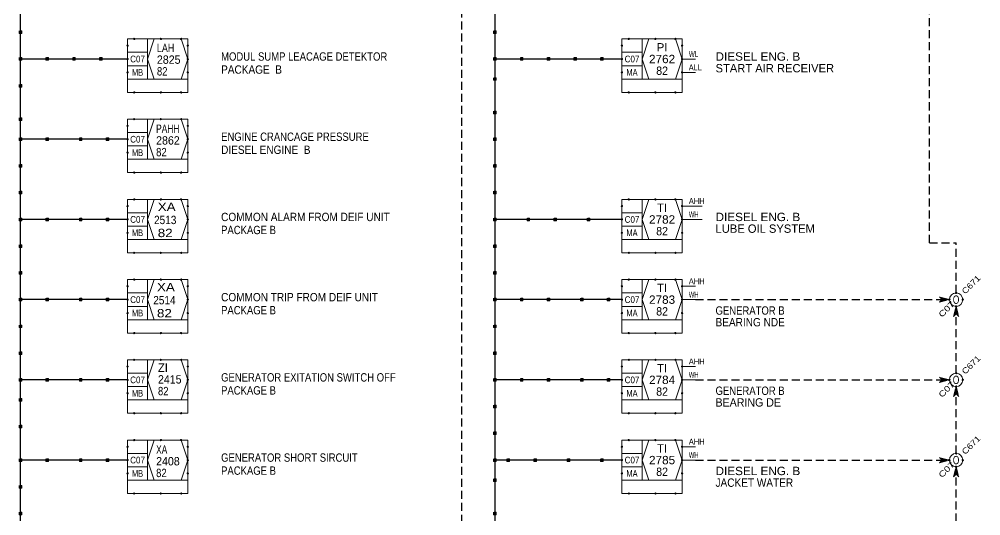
# Model space of a CAD drawing. Header units: millimetres. Extents: x 0 to 841, y 0 to 594.
# Drawn here: x 159.6 to 447.4, y 153.3 to 301.9 of the extents above; entities that cross this region are included whole.
import ezdxf
from ezdxf.enums import TextEntityAlignment as Align

# ---------------------------------------------------------------- set-up
doc = ezdxf.new("R2010")
doc.units = ezdxf.units.MM
doc.header["$LTSCALE"] = 0.8
doc.header["$PDMODE"] = 32
doc.header["$PDSIZE"] = 0.4
doc.linetypes.add('MEDIUM_DASHED', pattern=[4.5, 3, -1.5])
for name, color, linetype, lineweight in [('1', 7, 'Continuous', 13), ('12', 7, 'Continuous', 13), ('14', 7, 'MEDIUM_DASHED', 25), ('46', 7, 'MEDIUM_DASHED', 13), ('48', 7, 'Continuous', 13), ('50', 7, 'Continuous', 35)]:
    doc.layers.add(name, color=color, linetype=linetype, lineweight=lineweight)
doc.layers.add('45', color=7, linetype='Continuous')

msp = doc.modelspace()

# ---------------------------------------------------------------- linework, layer by layer
at = {"layer": '1', "lineweight": 25}
for p, q in [((192, 290), (160, 290)), ((340, 290), (302, 290)), ((192, 266), (160, 266)), ((192, 242), (160, 242)), ((340, 242), (302, 242)), ((192, 218), (160, 218)), ((340, 218), (302, 218)), ((192, 194), (160, 194)), ((340, 194), (302, 194)), ((192, 170), (160, 170)), ((340, 170), (302, 170))]:
    msp.add_line(p, q, dxfattribs=at)
msp.add_lwpolyline([(302, 14), (302, 304), (302, 416), (302, 514), (302, 568)], dxfattribs=at)
at = {"layer": '12', "lineweight": 25}
msp.add_line((160, 25.748), (160, 406), dxfattribs=at)
at = {"layer": '12'}
for points in [[(159.5748, 298.4094), (159.5748, 297.622), (160.3622, 297.622), (160.3622, 298.4094), (159.7323, 298.4094), (159.7323, 297.7795), (160.2047, 297.7795), (160.2047, 298.252), (159.8898, 298.252), (159.8898, 297.937), (160.0472, 297.937), (160.0472, 298.0945)], [(301.5748, 298.4094), (301.5748, 297.622), (302.3622, 297.622), (302.3622, 298.4094), (301.7323, 298.4094), (301.7323, 297.7795), (302.2047, 297.7795), (302.2047, 298.252), (301.8898, 298.252), (301.8898, 297.937), (302.0472, 297.937), (302.0472, 298.0945)], [(159.5748, 290.4094), (159.5748, 289.622), (160.3622, 289.622), (160.3622, 290.4094), (159.7323, 290.4094), (159.7323, 289.7795), (160.2047, 289.7795), (160.2047, 290.252), (159.8898, 290.252), (159.8898, 289.937), (160.0472, 289.937), (160.0472, 290.0945)], [(167.5748, 290.4094), (167.5748, 289.622), (168.3622, 289.622), (168.3622, 290.4094), (167.7323, 290.4094), (167.7323, 289.7795), (168.2047, 289.7795), (168.2047, 290.252), (167.8898, 290.252), (167.8898, 289.937), (168.0472, 289.937), (168.0472, 290.0945)], [(175.5748, 290.4094), (175.5748, 289.622), (176.3622, 289.622), (176.3622, 290.4094), (175.7323, 290.4094), (175.7323, 289.7795), (176.2047, 289.7795), (176.2047, 290.252), (175.8898, 290.252), (175.8898, 289.937), (176.0472, 289.937), (176.0472, 290.0945)], [(183.5748, 290.4094), (183.5748, 289.622), (184.3622, 289.622), (184.3622, 290.4094), (183.7323, 290.4094), (183.7323, 289.7795), (184.2047, 289.7795), (184.2047, 290.252), (183.8898, 290.252), (183.8898, 289.937), (184.0472, 289.937), (184.0472, 290.0945)], [(301.5748, 290.4094), (301.5748, 289.622), (302.3622, 289.622), (302.3622, 290.4094), (301.7323, 290.4094), (301.7323, 289.7795), (302.2047, 289.7795), (302.2047, 290.252), (301.8898, 290.252), (301.8898, 289.937), (302.0472, 289.937), (302.0472, 290.0945)], [(309.5748, 290.4094), (309.5748, 289.622), (310.3622, 289.622), (310.3622, 290.4094), (309.7323, 290.4094), (309.7323, 289.7795), (310.2047, 289.7795), (310.2047, 290.252), (309.8898, 290.252), (309.8898, 289.937), (310.0472, 289.937), (310.0472, 290.0945)], [(317.5748, 290.4094), (317.5748, 289.622), (318.3622, 289.622), (318.3622, 290.4094), (317.7323, 290.4094), (317.7323, 289.7795), (318.2047, 289.7795), (318.2047, 290.252), (317.8898, 290.252), (317.8898, 289.937), (318.0472, 289.937), (318.0472, 290.0945)], [(325.5748, 290.4094), (325.5748, 289.622), (326.3622, 289.622), (326.3622, 290.4094), (325.7323, 290.4094), (325.7323, 289.7795), (326.2047, 289.7795), (326.2047, 290.252), (325.8898, 290.252), (325.8898, 289.937), (326.0472, 289.937), (326.0472, 290.0945)], [(333.5748, 290.4094), (333.5748, 289.622), (334.3622, 289.622), (334.3622, 290.4094), (333.7323, 290.4094), (333.7323, 289.7795), (334.2047, 289.7795), (334.2047, 290.252), (333.8898, 290.252), (333.8898, 289.937), (334.0472, 289.937), (334.0472, 290.0945)], [(159.5748, 282.4094), (159.5748, 281.622), (160.3622, 281.622), (160.3622, 282.4094), (159.7323, 282.4094), (159.7323, 281.7795), (160.2047, 281.7795), (160.2047, 282.252), (159.8898, 282.252), (159.8898, 281.937), (160.0472, 281.937), (160.0472, 282.0945)], [(301.5748, 284.4094), (301.5748, 283.622), (302.3622, 283.622), (302.3622, 284.4094), (301.7323, 284.4094), (301.7323, 283.7795), (302.2047, 283.7795), (302.2047, 284.252), (301.8898, 284.252), (301.8898, 283.937), (302.0472, 283.937), (302.0472, 284.0945)], [(301.5748, 274.4094), (301.5748, 273.622), (302.3622, 273.622), (302.3622, 274.4094), (301.7323, 274.4094), (301.7323, 273.7795), (302.2047, 273.7795), (302.2047, 274.252), (301.8898, 274.252), (301.8898, 273.937), (302.0472, 273.937), (302.0472, 274.0945)], [(159.5748, 272.4094), (159.5748, 271.622), (160.3622, 271.622), (160.3622, 272.4094), (159.7323, 272.4094), (159.7323, 271.7795), (160.2047, 271.7795), (160.2047, 272.252), (159.8898, 272.252), (159.8898, 271.937), (160.0472, 271.937), (160.0472, 272.0945)], [(159.5748, 266.4094), (159.5748, 265.622), (160.3622, 265.622), (160.3622, 266.4094), (159.7323, 266.4094), (159.7323, 265.7795), (160.2047, 265.7795), (160.2047, 266.252), (159.8898, 266.252), (159.8898, 265.937), (160.0472, 265.937), (160.0472, 266.0945)], [(167.5748, 266.4094), (167.5748, 265.622), (168.3622, 265.622), (168.3622, 266.4094), (167.7323, 266.4094), (167.7323, 265.7795), (168.2047, 265.7795), (168.2047, 266.252), (167.8898, 266.252), (167.8898, 265.937), (168.0472, 265.937), (168.0472, 266.0945)], [(177.5748, 266.4094), (177.5748, 265.622), (178.3622, 265.622), (178.3622, 266.4094), (177.7323, 266.4094), (177.7323, 265.7795), (178.2047, 265.7795), (178.2047, 266.252), (177.8898, 266.252), (177.8898, 265.937), (178.0472, 265.937), (178.0472, 266.0945)], [(185.5748, 266.4094), (185.5748, 265.622), (186.3622, 265.622), (186.3622, 266.4094), (185.7323, 266.4094), (185.7323, 265.7795), (186.2047, 265.7795), (186.2047, 266.252), (185.8898, 266.252), (185.8898, 265.937), (186.0472, 265.937), (186.0472, 266.0945)], [(301.5748, 266.4094), (301.5748, 265.622), (302.3622, 265.622), (302.3622, 266.4094), (301.7323, 266.4094), (301.7323, 265.7795), (302.2047, 265.7795), (302.2047, 266.252), (301.8898, 266.252), (301.8898, 265.937), (302.0472, 265.937), (302.0472, 266.0945)], [(159.5748, 258.4094), (159.5748, 257.622), (160.3622, 257.622), (160.3622, 258.4094), (159.7323, 258.4094), (159.7323, 257.7795), (160.2047, 257.7795), (160.2047, 258.252), (159.8898, 258.252), (159.8898, 257.937), (160.0472, 257.937), (160.0472, 258.0945)], [(301.5748, 258.4094), (301.5748, 257.622), (302.3622, 257.622), (302.3622, 258.4094), (301.7323, 258.4094), (301.7323, 257.7795), (302.2047, 257.7795), (302.2047, 258.252), (301.8898, 258.252), (301.8898, 257.937), (302.0472, 257.937), (302.0472, 258.0945)], [(159.5748, 250.4094), (159.5748, 249.622), (160.3622, 249.622), (160.3622, 250.4094), (159.7323, 250.4094), (159.7323, 249.7795), (160.2047, 249.7795), (160.2047, 250.252), (159.8898, 250.252), (159.8898, 249.937), (160.0472, 249.937), (160.0472, 250.0945)], [(301.5748, 250.4094), (301.5748, 249.622), (302.3622, 249.622), (302.3622, 250.4094), (301.7323, 250.4094), (301.7323, 249.7795), (302.2047, 249.7795), (302.2047, 250.252), (301.8898, 250.252), (301.8898, 249.937), (302.0472, 249.937), (302.0472, 250.0945)], [(159.5748, 242.4094), (159.5748, 241.622), (160.3622, 241.622), (160.3622, 242.4094), (159.7323, 242.4094), (159.7323, 241.7795), (160.2047, 241.7795), (160.2047, 242.252), (159.8898, 242.252), (159.8898, 241.937), (160.0472, 241.937), (160.0472, 242.0945)], [(167.5748, 242.4094), (167.5748, 241.622), (168.3622, 241.622), (168.3622, 242.4094), (167.7323, 242.4094), (167.7323, 241.7795), (168.2047, 241.7795), (168.2047, 242.252), (167.8898, 242.252), (167.8898, 241.937), (168.0472, 241.937), (168.0472, 242.0945)], [(177.5748, 242.4094), (177.5748, 241.622), (178.3622, 241.622), (178.3622, 242.4094), (177.7323, 242.4094), (177.7323, 241.7795), (178.2047, 241.7795), (178.2047, 242.252), (177.8898, 242.252), (177.8898, 241.937), (178.0472, 241.937), (178.0472, 242.0945)], [(185.5748, 242.4094), (185.5748, 241.622), (186.3622, 241.622), (186.3622, 242.4094), (185.7323, 242.4094), (185.7323, 241.7795), (186.2047, 241.7795), (186.2047, 242.252), (185.8898, 242.252), (185.8898, 241.937), (186.0472, 241.937), (186.0472, 242.0945)], [(301.5748, 242.4094), (301.5748, 241.622), (302.3622, 241.622), (302.3622, 242.4094), (301.7323, 242.4094), (301.7323, 241.7795), (302.2047, 241.7795), (302.2047, 242.252), (301.8898, 242.252), (301.8898, 241.937), (302.0472, 241.937), (302.0472, 242.0945)], [(311.5748, 242.4094), (311.5748, 241.622), (312.3622, 241.622), (312.3622, 242.4094), (311.7323, 242.4094), (311.7323, 241.7795), (312.2047, 241.7795), (312.2047, 242.252), (311.8898, 242.252), (311.8898, 241.937), (312.0472, 241.937), (312.0472, 242.0945)], [(319.5748, 242.4094), (319.5748, 241.622), (320.3622, 241.622), (320.3622, 242.4094), (319.7323, 242.4094), (319.7323, 241.7795), (320.2047, 241.7795), (320.2047, 242.252), (319.8898, 242.252), (319.8898, 241.937), (320.0472, 241.937), (320.0472, 242.0945)], [(329.5748, 242.4094), (329.5748, 241.622), (330.3622, 241.622), (330.3622, 242.4094), (329.7323, 242.4094), (329.7323, 241.7795), (330.2047, 241.7795), (330.2047, 242.252), (329.8898, 242.252), (329.8898, 241.937), (330.0472, 241.937), (330.0472, 242.0945)], [(159.5748, 234.4094), (159.5748, 233.622), (160.3622, 233.622), (160.3622, 234.4094), (159.7323, 234.4094), (159.7323, 233.7795), (160.2047, 233.7795), (160.2047, 234.252), (159.8898, 234.252), (159.8898, 233.937), (160.0472, 233.937), (160.0472, 234.0945)], [(301.5748, 234.4094), (301.5748, 233.622), (302.3622, 233.622), (302.3622, 234.4094), (301.7323, 234.4094), (301.7323, 233.7795), (302.2047, 233.7795), (302.2047, 234.252), (301.8898, 234.252), (301.8898, 233.937), (302.0472, 233.937), (302.0472, 234.0945)], [(159.5748, 226.4094), (159.5748, 225.622), (160.3622, 225.622), (160.3622, 226.4094), (159.7323, 226.4094), (159.7323, 225.7795), (160.2047, 225.7795), (160.2047, 226.252), (159.8898, 226.252), (159.8898, 225.937), (160.0472, 225.937), (160.0472, 226.0945)], [(301.5748, 226.4094), (301.5748, 225.622), (302.3622, 225.622), (302.3622, 226.4094), (301.7323, 226.4094), (301.7323, 225.7795), (302.2047, 225.7795), (302.2047, 226.252), (301.8898, 226.252), (301.8898, 225.937), (302.0472, 225.937), (302.0472, 226.0945)], [(159.5748, 218.4094), (159.5748, 217.622), (160.3622, 217.622), (160.3622, 218.4094), (159.7323, 218.4094), (159.7323, 217.7795), (160.2047, 217.7795), (160.2047, 218.252), (159.8898, 218.252), (159.8898, 217.937), (160.0472, 217.937), (160.0472, 218.0945)], [(167.5748, 218.4094), (167.5748, 217.622), (168.3622, 217.622), (168.3622, 218.4094), (167.7323, 218.4094), (167.7323, 217.7795), (168.2047, 217.7795), (168.2047, 218.252), (167.8898, 218.252), (167.8898, 217.937), (168.0472, 217.937), (168.0472, 218.0945)], [(177.5748, 218.4094), (177.5748, 217.622), (178.3622, 217.622), (178.3622, 218.4094), (177.7323, 218.4094), (177.7323, 217.7795), (178.2047, 217.7795), (178.2047, 218.252), (177.8898, 218.252), (177.8898, 217.937), (178.0472, 217.937), (178.0472, 218.0945)], [(185.5748, 218.4094), (185.5748, 217.622), (186.3622, 217.622), (186.3622, 218.4094), (185.7323, 218.4094), (185.7323, 217.7795), (186.2047, 217.7795), (186.2047, 218.252), (185.8898, 218.252), (185.8898, 217.937), (186.0472, 217.937), (186.0472, 218.0945)], [(301.5748, 218.4094), (301.5748, 217.622), (302.3622, 217.622), (302.3622, 218.4094), (301.7323, 218.4094), (301.7323, 217.7795), (302.2047, 217.7795), (302.2047, 218.252), (301.8898, 218.252), (301.8898, 217.937), (302.0472, 217.937), (302.0472, 218.0945)], [(309.5748, 218.4094), (309.5748, 217.622), (310.3622, 217.622), (310.3622, 218.4094), (309.7323, 218.4094), (309.7323, 217.7795), (310.2047, 217.7795), (310.2047, 218.252), (309.8898, 218.252), (309.8898, 217.937), (310.0472, 217.937), (310.0472, 218.0945)], [(317.5748, 218.4094), (317.5748, 217.622), (318.3622, 217.622), (318.3622, 218.4094), (317.7323, 218.4094), (317.7323, 217.7795), (318.2047, 217.7795), (318.2047, 218.252), (317.8898, 218.252), (317.8898, 217.937), (318.0472, 217.937), (318.0472, 218.0945)], [(327.5748, 218.4094), (327.5748, 217.622), (328.3622, 217.622), (328.3622, 218.4094), (327.7323, 218.4094), (327.7323, 217.7795), (328.2047, 217.7795), (328.2047, 218.252), (327.8898, 218.252), (327.8898, 217.937), (328.0472, 217.937), (328.0472, 218.0945)], [(335.5748, 218.4094), (335.5748, 217.622), (336.3622, 217.622), (336.3622, 218.4094), (335.7323, 218.4094), (335.7323, 217.7795), (336.2047, 217.7795), (336.2047, 218.252), (335.8898, 218.252), (335.8898, 217.937), (336.0472, 217.937), (336.0472, 218.0945)], [(159.5748, 210.4094), (159.5748, 209.622), (160.3622, 209.622), (160.3622, 210.4094), (159.7323, 210.4094), (159.7323, 209.7795), (160.2047, 209.7795), (160.2047, 210.252), (159.8898, 210.252), (159.8898, 209.937), (160.0472, 209.937), (160.0472, 210.0945)], [(301.5748, 210.4094), (301.5748, 209.622), (302.3622, 209.622), (302.3622, 210.4094), (301.7323, 210.4094), (301.7323, 209.7795), (302.2047, 209.7795), (302.2047, 210.252), (301.8898, 210.252), (301.8898, 209.937), (302.0472, 209.937), (302.0472, 210.0945)], [(159.5748, 202.4094), (159.5748, 201.622), (160.3622, 201.622), (160.3622, 202.4094), (159.7323, 202.4094), (159.7323, 201.7795), (160.2047, 201.7795), (160.2047, 202.252), (159.8898, 202.252), (159.8898, 201.937), (160.0472, 201.937), (160.0472, 202.0945)], [(301.5748, 202.4094), (301.5748, 201.622), (302.3622, 201.622), (302.3622, 202.4094), (301.7323, 202.4094), (301.7323, 201.7795), (302.2047, 201.7795), (302.2047, 202.252), (301.8898, 202.252), (301.8898, 201.937), (302.0472, 201.937), (302.0472, 202.0945)], [(159.5748, 194.4094), (159.5748, 193.622), (160.3622, 193.622), (160.3622, 194.4094), (159.7323, 194.4094), (159.7323, 193.7795), (160.2047, 193.7795), (160.2047, 194.252), (159.8898, 194.252), (159.8898, 193.937), (160.0472, 193.937), (160.0472, 194.0945)], [(167.5748, 194.4094), (167.5748, 193.622), (168.3622, 193.622), (168.3622, 194.4094), (167.7323, 194.4094), (167.7323, 193.7795), (168.2047, 193.7795), (168.2047, 194.252), (167.8898, 194.252), (167.8898, 193.937), (168.0472, 193.937), (168.0472, 194.0945)], [(177.5748, 194.4094), (177.5748, 193.622), (178.3622, 193.622), (178.3622, 194.4094), (177.7323, 194.4094), (177.7323, 193.7795), (178.2047, 193.7795), (178.2047, 194.252), (177.8898, 194.252), (177.8898, 193.937), (178.0472, 193.937), (178.0472, 194.0945)], [(185.5748, 194.4094), (185.5748, 193.622), (186.3622, 193.622), (186.3622, 194.4094), (185.7323, 194.4094), (185.7323, 193.7795), (186.2047, 193.7795), (186.2047, 194.252), (185.8898, 194.252), (185.8898, 193.937), (186.0472, 193.937), (186.0472, 194.0945)], [(301.5748, 194.4094), (301.5748, 193.622), (302.3622, 193.622), (302.3622, 194.4094), (301.7323, 194.4094), (301.7323, 193.7795), (302.2047, 193.7795), (302.2047, 194.252), (301.8898, 194.252), (301.8898, 193.937), (302.0472, 193.937), (302.0472, 194.0945)], [(309.5748, 194.4094), (309.5748, 193.622), (310.3622, 193.622), (310.3622, 194.4094), (309.7323, 194.4094), (309.7323, 193.7795), (310.2047, 193.7795), (310.2047, 194.252), (309.8898, 194.252), (309.8898, 193.937), (310.0472, 193.937), (310.0472, 194.0945)], [(317.5748, 194.4094), (317.5748, 193.622), (318.3622, 193.622), (318.3622, 194.4094), (317.7323, 194.4094), (317.7323, 193.7795), (318.2047, 193.7795), (318.2047, 194.252), (317.8898, 194.252), (317.8898, 193.937), (318.0472, 193.937), (318.0472, 194.0945)], [(327.5748, 194.4094), (327.5748, 193.622), (328.3622, 193.622), (328.3622, 194.4094), (327.7323, 194.4094), (327.7323, 193.7795), (328.2047, 193.7795), (328.2047, 194.252), (327.8898, 194.252), (327.8898, 193.937), (328.0472, 193.937), (328.0472, 194.0945)], [(335.5748, 194.4094), (335.5748, 193.622), (336.3622, 193.622), (336.3622, 194.4094), (335.7323, 194.4094), (335.7323, 193.7795), (336.2047, 193.7795), (336.2047, 194.252), (335.8898, 194.252), (335.8898, 193.937), (336.0472, 193.937), (336.0472, 194.0945)], [(159.5748, 188.4094), (159.5748, 187.622), (160.3622, 187.622), (160.3622, 188.4094), (159.7323, 188.4094), (159.7323, 187.7795), (160.2047, 187.7795), (160.2047, 188.252), (159.8898, 188.252), (159.8898, 187.937), (160.0472, 187.937), (160.0472, 188.0945)], [(301.5748, 186.4094), (301.5748, 185.622), (302.3622, 185.622), (302.3622, 186.4094), (301.7323, 186.4094), (301.7323, 185.7795), (302.2047, 185.7795), (302.2047, 186.252), (301.8898, 186.252), (301.8898, 185.937), (302.0472, 185.937), (302.0472, 186.0945)], [(159.5748, 180.4094), (159.5748, 179.622), (160.3622, 179.622), (160.3622, 180.4094), (159.7323, 180.4094), (159.7323, 179.7795), (160.2047, 179.7795), (160.2047, 180.252), (159.8898, 180.252), (159.8898, 179.937), (160.0472, 179.937), (160.0472, 180.0945)], [(301.5748, 178.4094), (301.5748, 177.622), (302.3622, 177.622), (302.3622, 178.4094), (301.7323, 178.4094), (301.7323, 177.7795), (302.2047, 177.7795), (302.2047, 178.252), (301.8898, 178.252), (301.8898, 177.937), (302.0472, 177.937), (302.0472, 178.0945)], [(159.5748, 170.4094), (159.5748, 169.622), (160.3622, 169.622), (160.3622, 170.4094), (159.7323, 170.4094), (159.7323, 169.7795), (160.2047, 169.7795), (160.2047, 170.252), (159.8898, 170.252), (159.8898, 169.937), (160.0472, 169.937), (160.0472, 170.0945)], [(167.5748, 170.4094), (167.5748, 169.622), (168.3622, 169.622), (168.3622, 170.4094), (167.7323, 170.4094), (167.7323, 169.7795), (168.2047, 169.7795), (168.2047, 170.252), (167.8898, 170.252), (167.8898, 169.937), (168.0472, 169.937), (168.0472, 170.0945)], [(177.5748, 170.4094), (177.5748, 169.622), (178.3622, 169.622), (178.3622, 170.4094), (177.7323, 170.4094), (177.7323, 169.7795), (178.2047, 169.7795), (178.2047, 170.252), (177.8898, 170.252), (177.8898, 169.937), (178.0472, 169.937), (178.0472, 170.0945)], [(185.5748, 170.4094), (185.5748, 169.622), (186.3622, 169.622), (186.3622, 170.4094), (185.7323, 170.4094), (185.7323, 169.7795), (186.2047, 169.7795), (186.2047, 170.252), (185.8898, 170.252), (185.8898, 169.937), (186.0472, 169.937), (186.0472, 170.0945)], [(301.5748, 170.4094), (301.5748, 169.622), (302.3622, 169.622), (302.3622, 170.4094), (301.7323, 170.4094), (301.7323, 169.7795), (302.2047, 169.7795), (302.2047, 170.252), (301.8898, 170.252), (301.8898, 169.937), (302.0472, 169.937), (302.0472, 170.0945)], [(305.5748, 170.4094), (305.5748, 169.622), (306.3622, 169.622), (306.3622, 170.4094), (305.7323, 170.4094), (305.7323, 169.7795), (306.2047, 169.7795), (306.2047, 170.252), (305.8898, 170.252), (305.8898, 169.937), (306.0472, 169.937), (306.0472, 170.0945)], [(313.5748, 170.4094), (313.5748, 169.622), (314.3622, 169.622), (314.3622, 170.4094), (313.7323, 170.4094), (313.7323, 169.7795), (314.2047, 169.7795), (314.2047, 170.252), (313.8898, 170.252), (313.8898, 169.937), (314.0472, 169.937), (314.0472, 170.0945)], [(323.5748, 170.4094), (323.5748, 169.622), (324.3622, 169.622), (324.3622, 170.4094), (323.7323, 170.4094), (323.7323, 169.7795), (324.2047, 169.7795), (324.2047, 170.252), (323.8898, 170.252), (323.8898, 169.937), (324.0472, 169.937), (324.0472, 170.0945)], [(333.5748, 170.4094), (333.5748, 169.622), (334.3622, 169.622), (334.3622, 170.4094), (333.7323, 170.4094), (333.7323, 169.7795), (334.2047, 169.7795), (334.2047, 170.252), (333.8898, 170.252), (333.8898, 169.937), (334.0472, 169.937), (334.0472, 170.0945)], [(301.5748, 164.4094), (301.5748, 163.622), (302.3622, 163.622), (302.3622, 164.4094), (301.7323, 164.4094), (301.7323, 163.7795), (302.2047, 163.7795), (302.2047, 164.252), (301.8898, 164.252), (301.8898, 163.937), (302.0472, 163.937), (302.0472, 164.0945)], [(159.5748, 162.4094), (159.5748, 161.622), (160.3622, 161.622), (160.3622, 162.4094), (159.7323, 162.4094), (159.7323, 161.7795), (160.2047, 161.7795), (160.2047, 162.252), (159.8898, 162.252), (159.8898, 161.937), (160.0472, 161.937), (160.0472, 162.0945)], [(159.5748, 154.4094), (159.5748, 153.622), (160.3622, 153.622), (160.3622, 154.4094), (159.7323, 154.4094), (159.7323, 153.7795), (160.2047, 153.7795), (160.2047, 154.252), (159.8898, 154.252), (159.8898, 153.937), (160.0472, 153.937), (160.0472, 154.0945)], [(301.5748, 154.4094), (301.5748, 153.622), (302.3622, 153.622), (302.3622, 154.4094), (301.7323, 154.4094), (301.7323, 153.7795), (302.2047, 153.7795), (302.2047, 154.252), (301.8898, 154.252), (301.8898, 153.937), (302.0472, 153.937), (302.0472, 154.0945)]]:
    msp.add_lwpolyline(points, dxfattribs=at)
at = {"layer": '14'}
for p, q in [((432, 235.0394), (432, 452)), ((292, 402), (292, 44)), ((432, 235.0394), (440, 235.0394)), ((440, 220), (440, 235.0394)), ((362, 218), (438, 218)), ((440, 196), (440, 216)), ((362, 194), (438, 194)), ((440, 172), (440, 192)), ((362, 170), (438, 170)), ((440, 148), (440, 168))]:
    msp.add_line(p, q, dxfattribs=at)
at = {"layer": '46', "linetype": 'Continuous'}
for p, q in [((358, 290), (362, 290)), ((358, 286), (362, 286)), ((358, 246), (364, 246)), ((358, 242), (364, 242)), ((358, 222), (362, 222)), ((358, 218), (362, 218)), ((358, 198), (362, 198)), ((358, 194), (362, 194)), ((358, 174), (362, 174)), ((358, 170), (362, 170))]:
    msp.add_line(p, q, dxfattribs=at)
at = {"layer": '46'}
for points in [[(438, 218), (435, 218.8), (435.8, 218), (435, 217.2)], [(437.6, 218), (435.4, 218.6), (436, 218), (435.4, 217.4)], [(437.2, 218), (435.8, 218.4), (436.2, 218), (435.8, 217.6)], [(436.8, 218), (436.2, 218.2), (436.4, 218), (436.2, 217.8)], [(440, 216), (440.8, 213), (440, 213.8), (439.2, 213)], [(440, 215.6), (440.6, 213.4), (440, 214), (439.4, 213.4)], [(440, 215.2), (440.4, 213.8), (440, 214.2), (439.6, 213.8)], [(440, 214.8), (440.2, 214.2), (440, 214.4), (439.8, 214.2)], [(438, 194), (435, 194.8), (435.8, 194), (435, 193.2)], [(437.6, 194), (435.4, 194.6), (436, 194), (435.4, 193.4)], [(437.2, 194), (435.8, 194.4), (436.2, 194), (435.8, 193.6)], [(436.8, 194), (436.2, 194.2), (436.4, 194), (436.2, 193.8)], [(440, 192), (440.8, 189), (440, 189.8), (439.2, 189)], [(440, 191.6), (440.6, 189.4), (440, 190), (439.4, 189.4)], [(440, 191.2), (440.4, 189.8), (440, 190.2), (439.6, 189.8)], [(440, 190.8), (440.2, 190.2), (440, 190.4), (439.8, 190.2)], [(438, 170), (435, 170.8), (435.8, 170), (435, 169.2)], [(437.6, 170), (435.4, 170.6), (436, 170), (435.4, 169.4)], [(437.2, 170), (435.8, 170.4), (436.2, 170), (435.8, 169.6)], [(436.8, 170), (436.2, 170.2), (436.4, 170), (436.2, 169.8)], [(440, 168), (440.8, 165), (440, 165.8), (439.2, 165)], [(440, 167.6), (440.6, 165.4), (440, 166), (439.4, 165.4)], [(440, 167.2), (440.4, 165.8), (440, 166.2), (439.6, 165.8)], [(440, 166.8), (440.2, 166.2), (440, 166.4), (439.8, 166.2)]]:
    msp.add_lwpolyline(points, close=True, dxfattribs=at)
at = {"layer": '48'}
for p, q in [((198, 296), (198, 284)), ((346, 296), (346, 284)), ((198, 292), (192, 292)), ((346, 292), (340, 292)), ((198, 288), (192, 288)), ((346, 288), (340, 288)), ((198, 272), (198, 260)), ((198, 268), (192, 268)), ((198, 264), (192, 264)), ((198, 248), (198, 236)), ((346, 248), (346, 236)), ((198, 244), (192, 244)), ((346, 244), (340, 244)), ((198, 240), (192, 240)), ((346, 240), (340, 240)), ((198, 224), (198, 212)), ((346, 224), (346, 212)), ((198, 220), (192, 220)), ((346, 220), (340, 220)), ((198, 216), (192, 216)), ((346, 216), (340, 216)), ((198, 200), (198, 188)), ((346, 200), (346, 188)), ((198, 196), (192, 196)), ((346, 196), (340, 196)), ((198, 192), (192, 192)), ((346, 192), (340, 192)), ((198, 176), (198, 164)), ((346, 176), (346, 164)), ((198, 172), (192, 172)), ((346, 172), (340, 172)), ((198, 168), (192, 168)), ((346, 168), (340, 168))]:
    msp.add_line(p, q, dxfattribs=at)
for points in [[(192, 296), (210, 296), (210, 284), (192, 284)], [(340, 296), (358, 296), (358, 284), (340, 284)], [(192, 272), (210, 272), (210, 260), (192, 260)], [(192, 248), (210, 248), (210, 236), (192, 236)], [(340, 248), (358, 248), (358, 236), (340, 236)], [(192, 224), (210, 224), (210, 212), (192, 212)], [(340, 224), (358, 224), (358, 212), (340, 212)], [(192, 200), (210, 200), (210, 188), (192, 188)], [(340, 200), (358, 200), (358, 188), (340, 188)], [(192, 176), (210, 176), (210, 164), (192, 164)], [(340, 176), (358, 176), (358, 164), (340, 164)]]:
    msp.add_lwpolyline(points, close=True, dxfattribs=at)
for points in [[(200, 296), (198, 290), (200, 284)], [(208, 284), (210, 290), (208, 296)], [(348, 296), (346, 290), (348, 284)], [(356, 284), (358, 290), (356, 296)], [(192, 284), (192, 280), (210, 280), (210, 284)], [(340, 284), (340, 280), (358, 280), (358, 284)], [(200, 272), (198, 266), (200, 260)], [(208, 260), (210, 266), (208, 272)], [(192, 260), (192, 256), (210, 256), (210, 260)], [(200, 248), (198, 242), (200, 236)], [(208, 236), (210, 242), (208, 248)], [(348, 248), (346, 242), (348, 236)], [(356, 236), (358, 242), (356, 248)], [(192, 236), (192, 232), (210, 232), (210, 236)], [(340, 236), (340, 232), (358, 232), (358, 236)], [(200, 224), (198, 218), (200, 212)], [(208, 212), (210, 218), (208, 224)], [(348, 224), (346, 218), (348, 212)], [(356, 212), (358, 218), (356, 224)], [(192, 212), (192, 208), (210, 208), (210, 212)], [(340, 212), (340, 208), (358, 208), (358, 212)], [(200, 200), (198, 194), (200, 188)], [(208, 188), (210, 194), (208, 200)], [(348, 200), (346, 194), (348, 188)], [(356, 188), (358, 194), (356, 200)], [(192, 188), (192, 184), (210, 184), (210, 188)], [(340, 188), (340, 184), (358, 184), (358, 188)], [(200, 176), (198, 170), (200, 164)], [(208, 164), (210, 170), (208, 176)], [(348, 176), (346, 170), (348, 164)], [(356, 164), (358, 170), (356, 176)], [(192, 164), (192, 160), (210, 160), (210, 164)], [(340, 164), (340, 160), (358, 160), (358, 164)]]:
    msp.add_lwpolyline(points, dxfattribs=at)
for centre in [(440, 218), (440, 194), (440, 170)]:
    msp.add_circle(centre, 2, dxfattribs=at)
for p in [(192, 294), (194, 296), (202, 296), (208, 296), (210, 294), (340, 294), (342, 296), (350, 296), (356, 296), (358, 294), (192, 290), (210, 290), (340, 290), (358, 290), (192, 286), (210, 286), (340, 286), (358, 286), (194, 280), (202, 280), (208, 280), (342, 280), (350, 280), (356, 280), (194, 272), (202, 272), (208, 272), (192, 270), (210, 270), (192, 266), (210, 266), (192, 262), (210, 262), (194, 256), (202, 256), (208, 256), (194, 248), (202, 248), (208, 248), (342, 248), (350, 248), (356, 248), (192, 246), (210, 246), (340, 246), (358, 246), (192, 242), (210, 242), (340, 242), (358, 242), (192, 238), (210, 238), (340, 238), (358, 238), (194, 232), (202, 232), (208, 232), (342, 232), (350, 232), (356, 232), (192, 222), (194, 224), (202, 224), (208, 224), (210, 222), (340, 222), (342, 224), (350, 224), (356, 224), (358, 222), (440, 220), (192, 218), (210, 218), (340, 218), (358, 218), (438, 218), (440, 216), (442, 218), (192, 214), (210, 214), (340, 214), (358, 214), (194, 208), (202, 208), (208, 208), (342, 208), (350, 208), (356, 208), (194, 200), (202, 200), (208, 200), (342, 200), (350, 200), (356, 200), (192, 198), (210, 198), (340, 198), (358, 198), (440, 196), (192, 194), (210, 194), (340, 194), (358, 194), (438, 194), (442, 194), (192, 190), (210, 190), (340, 190), (358, 190), (440, 192), (194, 184), (202, 184), (208, 184), (342, 184), (350, 184), (356, 184), (194, 176), (202, 176), (208, 176), (342, 176), (350, 176), (356, 176), (192, 174), (210, 174), (340, 174), (358, 174), (192, 170), (210, 170), (340, 170), (358, 170), (438, 170), (440, 172), (442, 170), (440, 168), (192, 166), (210, 166), (340, 166), (358, 166), (194, 160), (202, 160), (208, 160), (342, 160), (350, 160), (356, 160)]:
    msp.add_point(p, dxfattribs=at)

# ---------------------------------------------------------------- texts
at = {"layer": '1'}
for s, width, p in [('MODUL SUMP LEACAGE DETEKTOR', 0.85, (220, 289.5)), ('PACKAGE  B', 0.9, (220, 285.5992)), ('ENGINE CRANCAGE PRESSURE ', 0.85, (220, 265.5)), ('DIESEL ENGINE  B', 0.9, (220, 261.5992)), (' XA', 1.2, (199.9213, 244.5079)), ('2513', 0.9, (199.9213, 240.6071)), ('COMMON ALARM FROM DEIF UNIT', 0.9, (220, 241.5)), (' 82', 1.2, (199.9213, 236.7071)), ('PACKAGE B', 0.85, (220, 237.5992)), (' XA', 1.2, (199.685, 220.4921)), ('2514', 0.9, (199.685, 216.5913)), ('COMMON TRIP FROM DEIF UNIT', 0.9, (220, 217.5)), ('PACKAGE B', 0.85, (220, 213.5992)), (' 82', 1.2, (199.685, 212.6913)), ('GENERATOR EXITATION SWITCH OFF', 0.85, (220, 193.5)), ('PACKAGE B', 0.85, (220, 189.5992)), ('GENERATOR SHORT SIRCUIT', 0.85, (220, 169.5)), ('PACKAGE B', 0.85, (220, 165.5992))]:
    msp.add_text(s, height=2.5, dxfattribs=dict(at, width=width)).set_placement(p)
at = {"layer": '12'}
for s, width, p in [('LAH', 0.8, (200.7874, 292.0669)), ('2825', 0.95, (200.7874, 288.5661)), ('DIESEL ENG. B', 1.05, (368, 289.5)), ('82', 0.85, (200.7874, 285.0661)), ('PAHH', 0.75, (200.5512, 267.8937)), ('2862', 0.95, (200.5512, 264.3929)), ('82', 0.85, (200.5512, 260.8929)), ('DIESEL ENG. B', 1.05, (368, 241.5)), ('GENERATOR B', 0.85, (368, 213.5)), ('BEARING NDE', 0.9, (368, 209.9992)), ('2415', 0.95, (201.1024, 192.8969)), ('82', 0.85, (201.1024, 189.3969)), ('GENERATOR B', 0.85, (368, 189.5)), ('BEARING DE', 0.95, (368, 185.9992)), ('XA', 0.75, (200.5512, 171.9094)), ('2408', 0.95, (200.5512, 168.4087)), ('82', 0.85, (200.5512, 164.9087)), ('DIESEL ENG. B', 1.05, (368, 165.5)), ('JACKET WATER', 0.9, (368, 161.9992))]:
    msp.add_text(s, height=2.5, dxfattribs=dict(at, width=width)).set_placement(p)
for s, p in [('START AIR RECEIVER', (368, 285.9992)), ('LUBE OIL SYSTEM', (368, 237.9992)), ('ZI', (201.1024, 196.3976))]:
    msp.add_text(s, height=2.5, dxfattribs=at).set_placement(p)
at = {"layer": '45'}
for s, width, p in [('WL', 0.65, (360, 290.6252)), ('ALL', 0.9, (360, 286.6252)), ('AHH', 0.8, (360, 246.6252)), ('WH', 0.6, (360, 242.6252)), ('AHH', 0.8, (360, 222.6252)), ('WH', 0.6, (360, 218.6252)), ('AHH', 0.8, (360, 198.6252)), ('WH', 0.6, (360, 194.6252)), ('AHH', 0.8, (360, 174.6252)), ('WH', 0.6, (360, 170.6252))]:
    msp.add_text(s, height=1.75, dxfattribs=dict(at, width=width)).set_placement(p)
at = {"layer": '50'}
for s, p in [('PI', (351.9996, 292.2496)), ('TI', (351.9996, 244.2496)), ('TI', (351.9996, 220.2496)), ('TI', (351.9996, 196.2496)), ('TI', (351.9996, 172.2496))]:
    msp.add_text(s, height=2.5, dxfattribs=at).set_placement(p, align=Align.CENTER)
for s, height, width, p in [('C07', 2, 0.9, (195, 289)), ('C07', 2, 0.9, (343, 289)), ('2762', 2.5, 1.05, (352, 288.7496)), ('MB', 2, 0.7, (194.9929, 285)), ('MA', 2, 0.7, (342.9929, 285)), ('82', 2.5, 0.95, (351.9996, 285.2496)), ('C07', 2, 0.9, (195, 265)), ('MB', 2, 0.7, (194.9929, 261)), ('C07', 2, 0.9, (195, 241)), ('C07', 2, 0.9, (343, 241)), ('2782', 2.5, 1.05, (352, 240.7496)), ('MB', 2, 0.7, (194.9929, 237)), ('MA', 2, 0.7, (342.9929, 237)), ('82', 2.5, 0.95, (351.9996, 237.2496)), ('C07', 2, 0.9, (195, 217)), ('C07', 2, 0.9, (343, 217)), ('2783', 2.5, 1.05, (352, 216.7496)), ('O', 2.5, 0.75, (440, 216.7496)), ('MB', 2, 0.7, (194.9929, 213)), ('MA', 2, 0.7, (342.9929, 213)), ('82', 2.5, 0.95, (351.9996, 213.2496)), ('C07', 2, 0.9, (195, 193)), ('C07', 2, 0.9, (343, 193)), ('2784', 2.5, 1.05, (352, 192.7496)), ('O', 2.5, 0.75, (440, 192.7496)), ('MB', 2, 0.7, (194.9929, 189)), ('MA', 2, 0.7, (342.9929, 189)), ('82', 2.5, 0.95, (351.9996, 189.2496)), ('C07', 2, 0.9, (195, 169)), ('C07', 2, 0.9, (343, 169)), ('2785', 2.5, 1.05, (352, 168.7496)), ('O', 2.5, 0.75, (440, 168.7496)), ('MB', 2, 0.7, (194.9929, 165)), ('MA', 2, 0.7, (342.9929, 165)), ('82', 2.5, 0.95, (351.9996, 165.2496))]:
    msp.add_text(s, height=height, dxfattribs=dict(at, width=width)).set_placement(p, align=Align.CENTER)
at = {"layer": '50', "width": 1.2}
for p in [(442.7402, 219.5024), (442.7402, 195.5024), (442.7402, 171.5024)]:
    msp.add_text('C671', height=1.75, rotation=45, dxfattribs=at).set_placement(p)
at = {"layer": '50', "width": 1.3}
for p in [(439.7345, 216.4975), (439.7345, 192.4975), (439.7345, 168.4975)]:
    msp.add_text('C07', height=1.75, rotation=45, dxfattribs=at).set_placement(p, align=Align.RIGHT)

doc.saveas('drawing.dxf')
